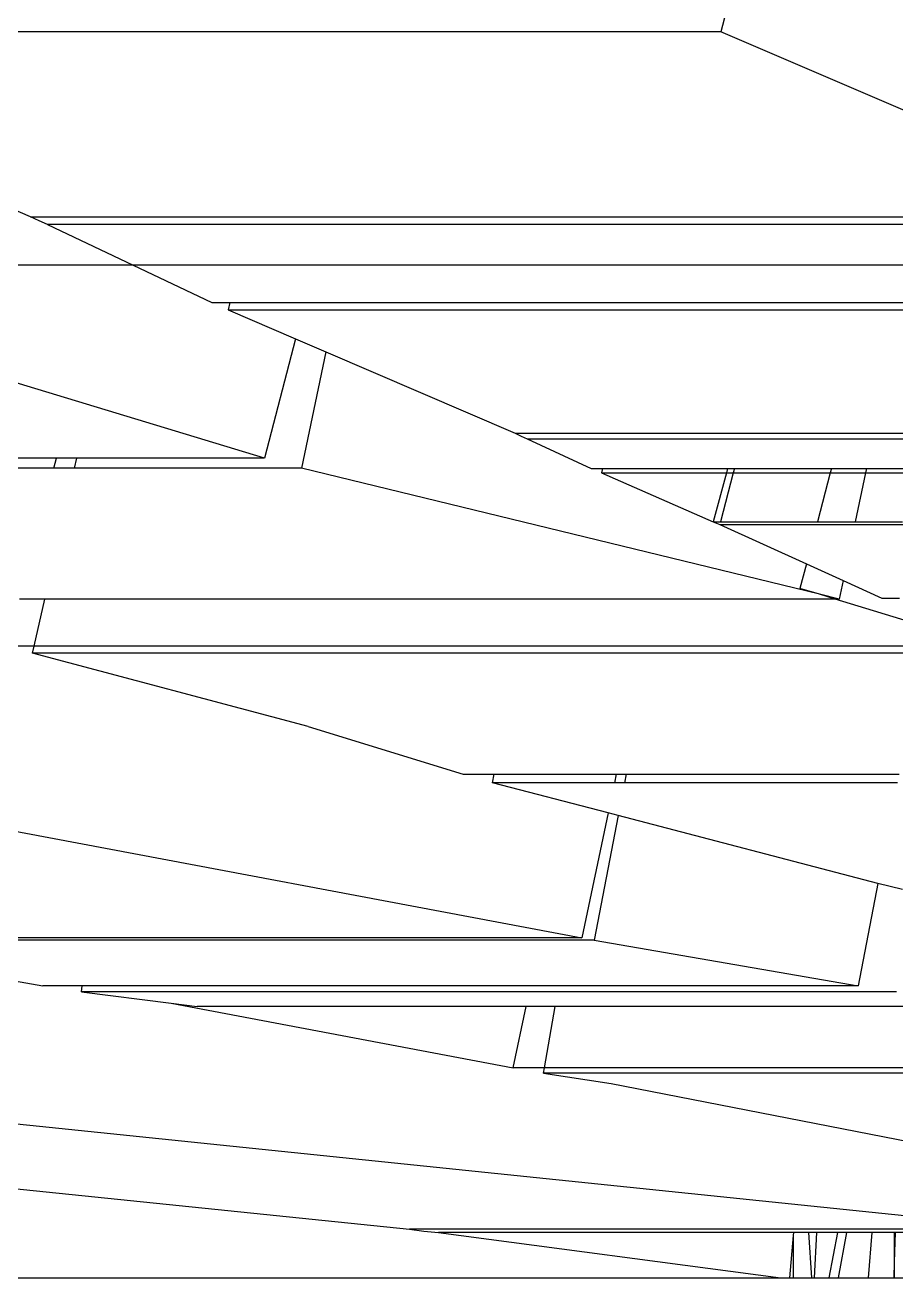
# Model space of a CAD drawing. Extents: x -24961 to 905641, y -154323 to 635957.
# Drawn here: x 395277.1 to 395327.1, y -131266 to -131194.1 of the extents above; entities that cross this region are included whole.
import ezdxf

# ---------------------------------------------------------------- set-up
doc = ezdxf.new("R2010")
doc.units = 0
doc.header["$LTSCALE"] = 1000
doc.header["$MEASUREMENT"] = 0
doc.layers.add('DOTE', color=1, linetype='Continuous')

msp = doc.modelspace()

# ---------------------------------------------------------------- linework, layer by layer
for p, q in [((395319.517, -131184.847), (395317.056, -131194.525)), ((395317.056, -131194.525), (395252.629, -131194.525)), ((395341.797, -131205.139), (395317.056, -131194.525)), ((395277.418, -131205.139), (395255.555, -131195.78)), ((395277.418, -131205.139), (395341.797, -131205.139)), ((395277.901, -131205.366), (395277.418, -131205.139)), ((395278.388, -131205.575), (395277.901, -131205.366)), ((395342.771, -131205.575), (395278.388, -131205.575)), ((395278.388, -131205.575), (395287.826, -131210.046)), ((395290.854, -131218.985), (395252.541, -131207.398)), ((395287.826, -131210.046), (395288.86, -131210.046)), ((395288.86, -131210.046), (395288.754, -131210.465)), ((395288.86, -131210.046), (395352.253, -131210.046)), ((395288.754, -131210.465), (395353.18, -131210.465)), ((395288.754, -131210.465), (395292.631, -131212.135)), ((395292.631, -131212.135), (395290.854, -131218.985)), ((395292.631, -131212.135), (395294.359, -131212.879)), ((395294.359, -131212.879), (395292.964, -131219.561)), ((395294.359, -131212.879), (395305.237, -131217.555)), ((395305.237, -131217.555), (395369.637, -131217.555)), ((395305.237, -131217.555), (395305.584, -131217.715)), ((395305.584, -131217.715), (395305.934, -131217.866)), ((395305.934, -131217.866), (395370.358, -131217.866)), ((395305.934, -131217.866), (395309.609, -131219.572)), ((395278.752, -131219.561), (395274.485, -131219.561)), ((395278.903, -131218.985), (395274.607, -131218.985)), ((395278.752, -131219.561), (395278.903, -131218.985)), ((395279.939, -131219.561), (395278.752, -131219.561)), ((395280.07, -131218.985), (395278.903, -131218.985)), ((395279.939, -131219.561), (395280.07, -131218.985)), ((395292.964, -131219.561), (395279.939, -131219.561)), ((395290.854, -131218.985), (395280.07, -131218.985)), ((395322.708, -131226.795), (395292.964, -131219.561)), ((395309.609, -131219.572), (395310.255, -131219.572)), ((395310.255, -131219.572), (395310.188, -131219.832)), ((395310.255, -131219.572), (395317.434, -131219.572)), ((395317.434, -131219.572), (395317.364, -131219.832)), ((395317.434, -131219.572), (395317.825, -131219.572)), ((395317.825, -131219.572), (395317.758, -131219.832)), ((395317.825, -131219.572), (395323.4, -131219.572)), ((395323.4, -131219.572), (395323.332, -131219.832)), ((395323.4, -131219.572), (395325.406, -131219.572)), ((395325.406, -131219.572), (395325.351, -131219.832)), ((395325.406, -131219.572), (395328.292, -131219.572)), ((395310.188, -131219.832), (395317.364, -131219.832)), ((395310.188, -131219.832), (395316.614, -131222.629)), ((395317.364, -131219.832), (395316.614, -131222.629)), ((395317.758, -131219.832), (395317.035, -131222.629)), ((395317.364, -131219.832), (395317.758, -131219.832)), ((395317.758, -131219.832), (395323.332, -131219.832)), ((395323.332, -131219.832), (395322.597, -131222.629)), ((395323.332, -131219.832), (395325.351, -131219.832)), ((395325.351, -131219.832), (395324.768, -131222.629)), ((395325.351, -131219.832), (395328.223, -131219.832)), ((395316.614, -131222.629), (395316.802, -131222.715)), ((395316.614, -131222.629), (395317.035, -131222.629)), ((395316.802, -131222.715), (395316.992, -131222.797)), ((395316.992, -131222.797), (395381.418, -131222.797)), ((395316.992, -131222.797), (395321.961, -131225.048)), ((395317.035, -131222.629), (395322.597, -131222.629)), ((395322.597, -131222.629), (395324.768, -131222.629)), ((395324.768, -131222.629), (395327.472, -131222.629)), ((395321.961, -131225.048), (395321.592, -131226.453)), ((395321.961, -131225.048), (395324.064, -131226)), ((395324.064, -131226), (395323.841, -131227.071)), ((395324.064, -131226), (395326.298, -131227.01)), ((395322.708, -131226.795), (395321.592, -131226.453)), ((395278.23, -131227.071), (395276.778, -131227.071)), ((395277.618, -131229.76), (395278.23, -131227.071)), ((395323.607, -131227.071), (395278.23, -131227.071)), ((395323.841, -131227.071), (395322.708, -131226.795)), ((395323.607, -131227.071), (395322.708, -131226.795)), ((395332.382, -131229.76), (395323.607, -131227.071)), ((395323.841, -131227.071), (395323.607, -131227.071)), ((395326.298, -131227.01), (395327.315, -131227.01)), ((395277.618, -131229.76), (395276.071, -131229.76)), ((395277.524, -131230.175), (395277.618, -131229.76)), ((395333.835, -131230.175), (395277.524, -131230.175)), ((395293.363, -131234.377), (395277.524, -131230.175)), ((395332.382, -131229.76), (395277.618, -131229.76)), ((395293.363, -131234.377), (395302.249, -131237.121)), ((395302.249, -131237.121), (395304.043, -131237.121)), ((395303.936, -131237.601), (395304.043, -131237.121)), ((395304.043, -131237.121), (395311.039, -131237.121)), ((395311.039, -131237.121), (395310.938, -131237.601)), ((395311.039, -131237.121), (395311.62, -131237.121)), ((395311.62, -131237.121), (395311.526, -131237.601)), ((395311.62, -131237.121), (395327.291, -131237.121)), ((395310.938, -131237.601), (395303.936, -131237.601)), ((395310.572, -131239.333), (395303.936, -131237.601)), ((395311.526, -131237.601), (395310.938, -131237.601)), ((395327.198, -131237.601), (395311.526, -131237.601)), ((395270.333, -131239.216), (395309.058, -131246.501)), ((395310.572, -131239.333), (395309.058, -131246.501)), ((395311.159, -131239.486), (395309.768, -131246.63)), ((395311.159, -131239.486), (395310.572, -131239.333)), ((395326.072, -131243.378), (395311.159, -131239.486)), ((395326.072, -131243.378), (395324.927, -131249.26)), ((395327.488, -131243.734), (395326.072, -131243.378)), ((395309.768, -131246.63), (395262.959, -131246.63)), ((395262.959, -131246.63), (395278.118, -131249.26)), ((395309.058, -131246.501), (395262.984, -131246.501)), ((395309.768, -131246.63), (395324.927, -131249.26)), ((395280.383, -131249.26), (395278.118, -131249.26)), ((395280.334, -131249.594), (395280.383, -131249.26)), ((395327.143, -131249.594), (395280.334, -131249.594)), ((395280.334, -131249.594), (395285.483, -131250.256)), ((395324.927, -131249.26), (395280.383, -131249.26)), ((395285.483, -131250.256), (395305.116, -131253.97)), ((395285.483, -131250.256), (395286.979, -131250.448)), ((395305.864, -131250.448), (395286.979, -131250.448)), ((395305.116, -131253.97), (395305.864, -131250.448)), ((395307.531, -131250.448), (395305.864, -131250.448)), ((395306.925, -131253.97), (395307.531, -131250.448)), ((395333.308, -131250.448), (395307.531, -131250.448)), ((395306.925, -131253.97), (395305.116, -131253.97)), ((395306.873, -131254.271), (395306.925, -131253.97)), ((395351.924, -131253.97), (395306.925, -131253.97)), ((395353.682, -131254.271), (395306.873, -131254.271)), ((395306.873, -131254.271), (395310.754, -131254.865)), ((395258.74, -131255.318), (395335.095, -131263.217)), ((395310.754, -131254.865), (395335.938, -131259.759)), ((395244.422, -131257.577), (395299.166, -131263.217)), ((395335.095, -131263.217), (395299.166, -131263.217)), ((395299.166, -131263.217), (395300.002, -131263.327)), ((395300.002, -131263.327), (395300.842, -131263.414)), ((395300.842, -131263.414), (395320.495, -131266.016)), ((395321.224, -131263.414), (395300.842, -131263.414)), ((395321.224, -131263.414), (395321.209, -131263.578)), ((395322.075, -131263.414), (395321.224, -131263.414)), ((395322.075, -131263.414), (395322.247, -131266.016)), ((395322.547, -131263.414), (395322.075, -131263.414)), ((395322.547, -131263.414), (395322.403, -131266.016)), ((395323.765, -131263.414), (395322.547, -131263.414)), ((395323.268, -131266.016), (395323.765, -131263.414)), ((395324.274, -131263.414), (395323.765, -131263.414)), ((395323.809, -131266.016), (395324.274, -131263.414)), ((395325.717, -131263.414), (395324.274, -131263.414)), ((395325.717, -131263.414), (395325.498, -131266.016)), ((395327.005, -131263.414), (395325.717, -131263.414)), ((395327.005, -131263.414), (395327.005, -131265.101)), ((395327.064, -131263.414), (395327.005, -131265.101)), ((395327.064, -131263.414), (395327.005, -131263.414)), ((395327.704, -131263.414), (395327.064, -131263.414)), ((395321.209, -131263.578), (395320.982, -131266.016)), ((395321.209, -131263.578), (395321.209, -131266.016)), ((395327.005, -131265.101), (395326.973, -131266.016)), ((395327.005, -131265.101), (395327.005, -131266.016)), ((395243.637, -131266.016), (395320.495, -131266.016)), ((395320.495, -131266.016), (395320.982, -131266.016)), ((395320.982, -131266.016), (395321.209, -131266.016)), ((395321.209, -131266.016), (395322.247, -131266.016)), ((395322.247, -131266.016), (395322.403, -131266.016)), ((395322.403, -131266.016), (395323.268, -131266.016)), ((395323.268, -131266.016), (395323.809, -131266.016)), ((395323.809, -131266.016), (395325.498, -131266.016)), ((395325.498, -131266.016), (395326.973, -131266.016)), ((395326.973, -131266.016), (395327.005, -131266.016)), ((395327.005, -131266.016), (395327.876, -131266.016))]:
    msp.add_line(p, q)
at = {"layer": 'DOTE'}
msp.add_line((393730.132, -131207.896), (442830.812, -131207.896), dxfattribs=at)

doc.saveas('drawing.dxf')
